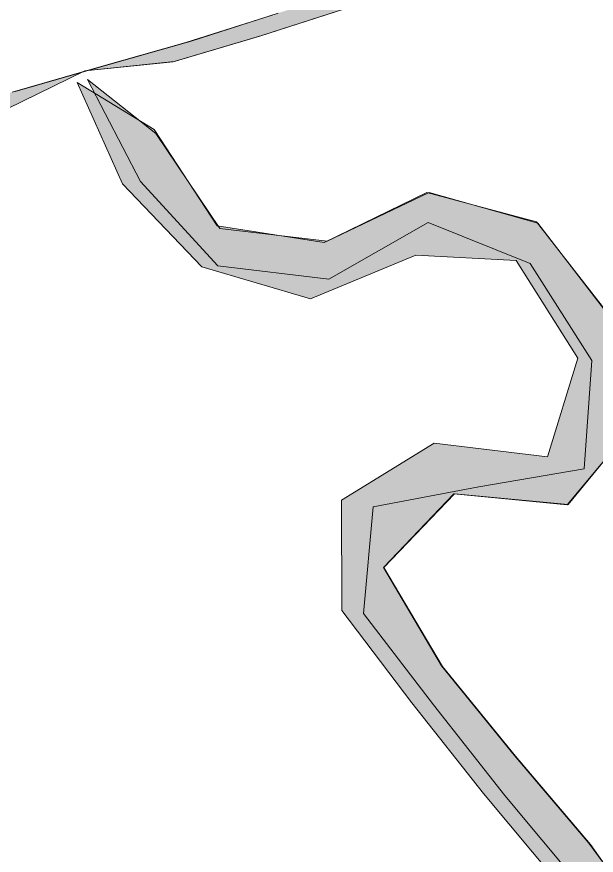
# Model space of a CAD drawing. Extents: x 0 to 1501, y 0 to 1747.
# Drawn here: x 114.25 to 119.23, y 1728.06 to 1735.28 of the extents above; entities that cross this region are included whole.
import ezdxf

# ---------------------------------------------------------------- set-up
doc = ezdxf.new("R2010")
doc.units = 0
doc.layers.get('0').update_dxf_attribs({"lineweight": 0})

msp = doc.modelspace()

# ---------------------------------------------------------------- hatches: boundary and pattern name
at = {"true_color": 0x232323}
h = msp.add_hatch(color=256, dxfattribs=at)
h.dxf.hatch_style = 1
h.paths.add_polyline_path([(114.834, 1734.8115), (115.6026, 1734.8936), (116.3575, 1735.1156), (117.1057, 1735.359), (117.8559, 1735.5951), (118.6328, 1735.7148), (119.3872, 1735.6156), (119.8425, 1734.9801), (120.5281, 1734.6108), (121.3094, 1734.5679), (121.9337, 1734.9724), (121.5872, 1735.6165), (120.9595, 1736.0886), (121.5026, 1736.4013), (122.2701, 1736.5745), (121.6764, 1736.5338), (120.9032, 1736.3913), (120.6832, 1735.9103), (121.3284, 1735.4603), (121.4367, 1734.8197), (120.6829, 1734.6625), (119.9627, 1734.9336), (119.5178, 1735.5776), (118.7905, 1735.8081), (118.0079, 1735.7403), (117.244, 1735.553), (116.4965, 1735.3081), (115.7476, 1735.0668), (114.9903, 1734.8531), (114.2344, 1734.6348), (113.4796, 1734.4124), (112.7253, 1734.1886), (111.9681, 1733.9747), (111.1929, 1733.8543), (110.4223, 1733.9629), (110.3336, 1734.7213), (109.7921, 1735.1703), (109.007, 1735.2069), (108.2281, 1735.1086), (107.5457, 1734.7336), (107.2556, 1734.0347), (107.812, 1733.5112), (107.2199, 1733.0383), (106.486, 1732.7552), (105.7325, 1732.5293), (104.9663, 1732.3505), (104.2755, 1732.2198), (105.0325, 1732.2088), (105.7961, 1732.3983), (106.5492, 1732.6259), (107.2828, 1732.9094), (107.9631, 1733.3012), (107.9955, 1733.9055), (107.5917, 1734.4873), (108.1839, 1734.986), (108.9558, 1735.1128), (109.7411, 1735.0802), (109.9329, 1734.4356), (110.3477, 1733.8335), (111.1191, 1733.7116), (111.8988, 1733.8056), (112.6553, 1734.0219), (113.4071, 1734.2539), (114.1597, 1734.4835), (114.834, 1734.8115)])
h = msp.add_hatch(color=256, dxfattribs=at)
h.dxf.hatch_style = 1
h.paths.add_polyline_path([(114.834, 1734.8115), (115.5934, 1734.8909), (116.3395, 1735.1106), (117.0794, 1735.3504), (117.8201, 1735.5867), (118.5872, 1735.7112), (119.3474, 1735.6529), (119.7964, 1735.0237), (120.4579, 1734.6299), (121.228, 1734.5591), (121.898, 1734.8898), (121.6633, 1735.5547), (121.0357, 1736.0134), (121.3865, 1736.3774), (122.1464, 1736.5435), (121.8047, 1736.5717), (121.0445, 1736.4111), (120.4341, 1736.0376), (120.2073, 1735.3574), (120.822, 1734.8843), (120.5761, 1734.6735), (119.8925, 1735.0052), (119.4535, 1735.6423), (118.7084, 1735.81), (117.9361, 1735.728), (117.1825, 1735.5365), (116.4443, 1735.2918), (115.7033, 1735.0555), (114.9548, 1734.8444), (114.2073, 1734.6293), (113.4612, 1734.4093), (112.7155, 1734.1881), (111.9671, 1733.9766), (111.201, 1733.8558), (110.4364, 1733.9535), (110.3304, 1734.6937), (109.8269, 1735.1661), (109.0512, 1735.2097), (108.2795, 1735.1245), (107.5907, 1734.7792), (107.2493, 1734.11), (107.3579, 1733.3473), (107.0343, 1732.9604), (106.3027, 1732.6969), (105.5545, 1732.4846), (104.7947, 1732.3191), (104.4268, 1732.1634), (105.1812, 1732.2444), (105.9344, 1732.4382), (106.6764, 1732.6712), (107.3965, 1732.9643), (108.0512, 1733.3792), (107.9112, 1733.9807), (107.6445, 1734.5731), (108.2675, 1735.0201), (109.0365, 1735.1166), (109.8113, 1735.0664), (109.9303, 1734.3711), (110.3966, 1733.8133), (111.1628, 1733.7123), (111.9325, 1733.8139), (112.6796, 1734.0301), (113.4227, 1734.2599), (114.1667, 1734.4868), (114.834, 1734.8115)])
at = {"true_color": 0xeff0f0}
h = msp.add_hatch(color=256, dxfattribs=at)
h.dxf.hatch_style = 1
h.paths.add_polyline_path([(124.4815, 1717.515), (124.6947, 1718.4389), (124.5374, 1719.4161), (124.2193, 1720.3553), (123.817, 1721.2618), (123.3114, 1722.114), (122.4628, 1722.5524), (121.7759, 1721.9668), (121.1712, 1721.2255), (120.2223, 1721.0548), (119.5872, 1721.7982), (119.2728, 1722.7333), (119.4742, 1723.6699), (120.4508, 1723.788), (121.3078, 1724.1768), (121.2704, 1725.1537), (120.9253, 1726.079), (120.3367, 1726.8767), (119.7307, 1727.4023), (119.17, 1728.1651), (118.5281, 1728.9215), (117.9029, 1729.6917), (117.4027, 1730.5389), (118.009, 1731.1727), (118.9825, 1731.0778), (119.5687, 1731.7773), (119.3322, 1732.7186), (118.7322, 1733.5011), (117.7966, 1733.767), (116.9172, 1733.3459), (115.9948, 1733.4559), (115.4452, 1734.2748), (114.8573, 1734.7391), (115.3133, 1733.8593), (115.9775, 1733.1354), (116.9334, 1733.0209), (117.7863, 1733.5066), (118.6647, 1733.1541), (119.1965, 1732.3186), (119.1308, 1731.3876), (118.2243, 1731.2331), (117.3157, 1731.0606), (117.2324, 1730.1434), (117.8341, 1729.3547), (118.447, 1728.5745), (119.083, 1727.8132), (119.7656, 1727.0938), (120.4054, 1726.3374), (120.8612, 1725.4592), (121.0713, 1724.4961), (120.3457, 1724.0243), (119.3695, 1723.8762), (118.9459, 1723.0363), (119.1165, 1722.0655), (119.5999, 1721.2047), (120.4445, 1720.7489), (121.3811, 1721.0374), (121.9367, 1721.8336), (122.6943, 1722.2387), (123.3418, 1721.5109), (123.8026, 1720.6332), (124.1456, 1719.703), (124.3552, 1718.7344), (124.4354, 1717.7461), (124.697, 1716.7905), (125.0485, 1715.8629), (125.4588, 1714.9598), (126.0022, 1714.1608), (126.9634, 1714.2151), (127.489, 1715.047), (128.2497, 1715.5769), (129.0469, 1715.095), (129.2702, 1714.131), (129.1666, 1713.1509), (128.6449, 1712.3373), (127.6588, 1712.2891), (126.8771, 1711.744), (126.7328, 1710.7713), (126.8223, 1709.7838), (127.1409, 1708.8473), (127.7512, 1708.0824), (128.2477, 1707.2416), (128.2652, 1706.2536), (128.0912, 1705.2777), (127.7526, 1704.3474), (127.1321, 1703.5829), (126.2963, 1703.1163), (125.3181, 1702.9588), (124.5302, 1702.3936), (124.245, 1701.4597), (124.7306, 1700.8001), (125.0698, 1700.9306), (124.5103, 1701.5071), (124.8555, 1702.4209), (125.7607, 1702.7705), (126.7342, 1702.9394), (127.488, 1703.5761), (128.0182, 1704.4103), (128.3582, 1705.3412), (128.5442, 1706.3145), (128.5214, 1707.3023), (128.087, 1708.1816), (127.4202, 1708.8953), (127.0851, 1709.8272), (126.9519, 1710.8081), (127.1641, 1711.7567), (128.0761, 1712.0124), (128.9887, 1712.2611), (129.4355, 1713.1334), (129.5251, 1714.1185), (129.3567, 1715.0924), (128.7032, 1715.7842), (127.7748, 1715.6218), (127.2543, 1714.7872), (126.4661, 1714.3563), (125.7843, 1714.9636), (125.3849, 1715.8717), (125.0119, 1716.7907), (124.4815, 1717.515)])
at = {"true_color": 0x8a8a8a}
h = msp.add_hatch(color=256, dxfattribs=at)
h.dxf.hatch_style = 1
h.paths.add_polyline_path([(124.2185, 1698.1045), (124.0808, 1697.3512), (123.4338, 1696.619), (122.5191, 1696.2473), (121.8638, 1695.5185), (122.7324, 1695.9165), (122.1919, 1695.2294), (121.4001, 1694.6255), (121.6552, 1694.8871), (122.3957, 1695.5534), (121.7976, 1695.2781), (121.783, 1695.7594), (122.5245, 1696.424), (123.4349, 1696.799), (123.9137, 1697.5784), (124.4324, 1698.429), (125.0172, 1699.2358), (125.6763, 1699.9824), (126.2981, 1700.7606), (126.7564, 1701.6294), (125.9423, 1701.0846), (125.0736, 1700.6008), (124.2014, 1700.7562), (124.2201, 1701.7376), (124.6984, 1702.6002), (125.5352, 1703.1185), (126.5195, 1703.2657), (127.3502, 1703.7876), (127.8663, 1704.6307), (128.1323, 1705.5901), (128.2375, 1706.5789), (128.1261, 1707.5619), (127.3703, 1708.1347), (126.9205, 1709.0176), (126.7062, 1709.9896), (126.6631, 1710.9841), (126.8887, 1711.9443), (127.6766, 1712.5029), (128.6685, 1712.552), (129.1558, 1713.3565), (129.1778, 1714.3473), (128.7622, 1715.2133), (127.8558, 1715.0762), (127.382, 1714.2009), (126.517, 1713.7952), (125.6602, 1714.2123), (125.2303, 1715.111), (124.8394, 1716.0277), (124.5014, 1716.965), (124.3038, 1717.8997), (124.2055, 1718.8908), (123.9687, 1719.8584), (123.5749, 1720.772), (123.0996, 1721.6479), (122.2944, 1721.9484), (121.8648, 1721.0591), (121.0144, 1720.5624), (120.0434, 1720.5982), (119.3268, 1721.2741), (118.8998, 1722.1718), (118.7554, 1723.1522), (119.112, 1724.0522), (120.061, 1724.295), (120.9114, 1724.5591), (120.6704, 1725.5209), (120.1936, 1726.3935), (119.6501, 1727.1933), (118.902, 1727.8263), (118.265, 1728.5928), (117.647, 1729.3746), (117.0437, 1730.1672), (117.0408, 1731.1177), (117.8379, 1731.6074), (118.8155, 1731.4899), (119.075, 1732.3385), (118.5445, 1733.1802), (117.682, 1733.2259), (116.7746, 1732.8517), (115.8396, 1733.1261), (115.1572, 1733.8409), (114.7665, 1734.7115), (115.4302, 1734.3091), (115.9732, 1733.479), (116.8941, 1733.3361), (117.7758, 1733.7669), (118.7198, 1733.5131), (119.3286, 1732.7322), (119.5733, 1731.788), (118.9911, 1731.0799), (118.0132, 1731.173), (117.4049, 1730.5367), (117.9098, 1729.6866), (118.5383, 1728.9132), (119.1835, 1728.1536), (119.7287, 1727.3823), (120.3549, 1726.8567), (120.9432, 1726.0532), (121.2796, 1725.1196), (121.2928, 1724.1415), (120.4088, 1723.786), (119.4423, 1723.6358), (119.2827, 1722.6805), (119.6178, 1721.7477), (120.2842, 1721.0358), (121.233, 1721.2581), (121.7919, 1722.0386), (122.5416, 1722.5516), (123.3612, 1722.0495), (123.858, 1721.1865), (124.2547, 1720.2727), (124.5642, 1719.3259), (124.7055, 1718.3414), (124.5787, 1717.4748), (125.0513, 1716.6844), (125.4341, 1715.7643), (125.838, 1714.8532), (126.5948, 1714.3469), (127.3168, 1714.9031), (127.8857, 1715.7033), (128.8378, 1715.7304), (129.4041, 1714.9516), (129.5323, 1713.9666), (129.4008, 1712.9822), (128.8759, 1712.153), (127.9187, 1712.0105), (127.0782, 1711.614), (126.9627, 1710.6339), (127.135, 1709.6543), (127.5125, 1708.7348), (128.2057, 1708.0332), (128.5561, 1707.1121), (128.5256, 1706.1186), (128.3082, 1705.1471), (127.9338, 1704.2249), (127.3515, 1703.4209), (126.5383, 1702.8689), (125.5514, 1702.7366), (124.7323, 1702.2384), (124.5193, 1701.2792), (125.2921, 1700.9987), (126.14, 1701.5173), (126.9999, 1702.0004), (126.7697, 1701.1173), (126.1931, 1700.3047), (125.5504, 1699.5434), (124.9286, 1698.7649), (124.2185, 1698.1045)])

# ---------------------------------------------------------------- linework, layer by layer
at = {"true_color": 0x232323}
for points in [[(116.4965, 1735.3081), (115.7476, 1735.0668), (114.9903, 1734.8531), (114.2344, 1734.6348)], [(114.834, 1734.8115), (115.6026, 1734.8936), (116.3575, 1735.1156), (117.1057, 1735.359)], [(114.834, 1734.8115), (115.5934, 1734.8909), (116.3395, 1735.1106), (117.0794, 1735.3504)], [(116.4443, 1735.2918), (115.7033, 1735.0555), (114.9548, 1734.8444), (114.2073, 1734.6293)], [(114.1597, 1734.4835), (114.834, 1734.8115), (114.834, 1734.8115)], [(114.1667, 1734.4868), (114.834, 1734.8115), (114.834, 1734.8115)]]:
    msp.add_lwpolyline(points, dxfattribs=at)
at = {"true_color": 0xeff0f0}
for points in [[(119.3322, 1732.7186), (118.7322, 1733.5011), (117.7966, 1733.767), (116.9172, 1733.3459), (115.9948, 1733.4559), (115.4452, 1734.2748), (114.8573, 1734.7391), (115.3133, 1733.8593), (115.9775, 1733.1354), (116.9334, 1733.0209), (117.7863, 1733.5066), (118.6647, 1733.1541), (119.1965, 1732.3186), (119.1308, 1731.3876), (118.2243, 1731.2331), (117.3157, 1731.0606), (117.2324, 1730.1434), (117.8341, 1729.3547), (118.447, 1728.5745), (119.083, 1727.8132)], [(119.7307, 1727.4023), (119.17, 1728.1651), (118.5281, 1728.9215), (117.9029, 1729.6917), (117.4027, 1730.5389), (118.009, 1731.1727), (118.9825, 1731.0778), (119.5687, 1731.7773)]]:
    msp.add_lwpolyline(points, dxfattribs=at)
at = {"true_color": 0x8a8a8a}
for points in [[(118.902, 1727.8263), (118.265, 1728.5928), (117.647, 1729.3746), (117.0437, 1730.1672), (117.0408, 1731.1177), (117.8379, 1731.6074), (118.8155, 1731.4899), (119.075, 1732.3385), (118.5445, 1733.1802), (117.682, 1733.2259), (116.7746, 1732.8517), (115.8396, 1733.1261), (115.1572, 1733.8409), (114.7665, 1734.7115), (115.4302, 1734.3091), (115.9732, 1733.479), (116.8941, 1733.3361), (117.7758, 1733.7669), (118.7198, 1733.5131), (119.3286, 1732.7322)], [(119.5733, 1731.788), (118.9911, 1731.0799), (118.0132, 1731.173), (117.4049, 1730.5367), (117.9098, 1729.6866), (118.5383, 1728.9132), (119.1835, 1728.1536), (119.7287, 1727.3823)]]:
    msp.add_lwpolyline(points, dxfattribs=at)

doc.saveas('drawing.dxf')
